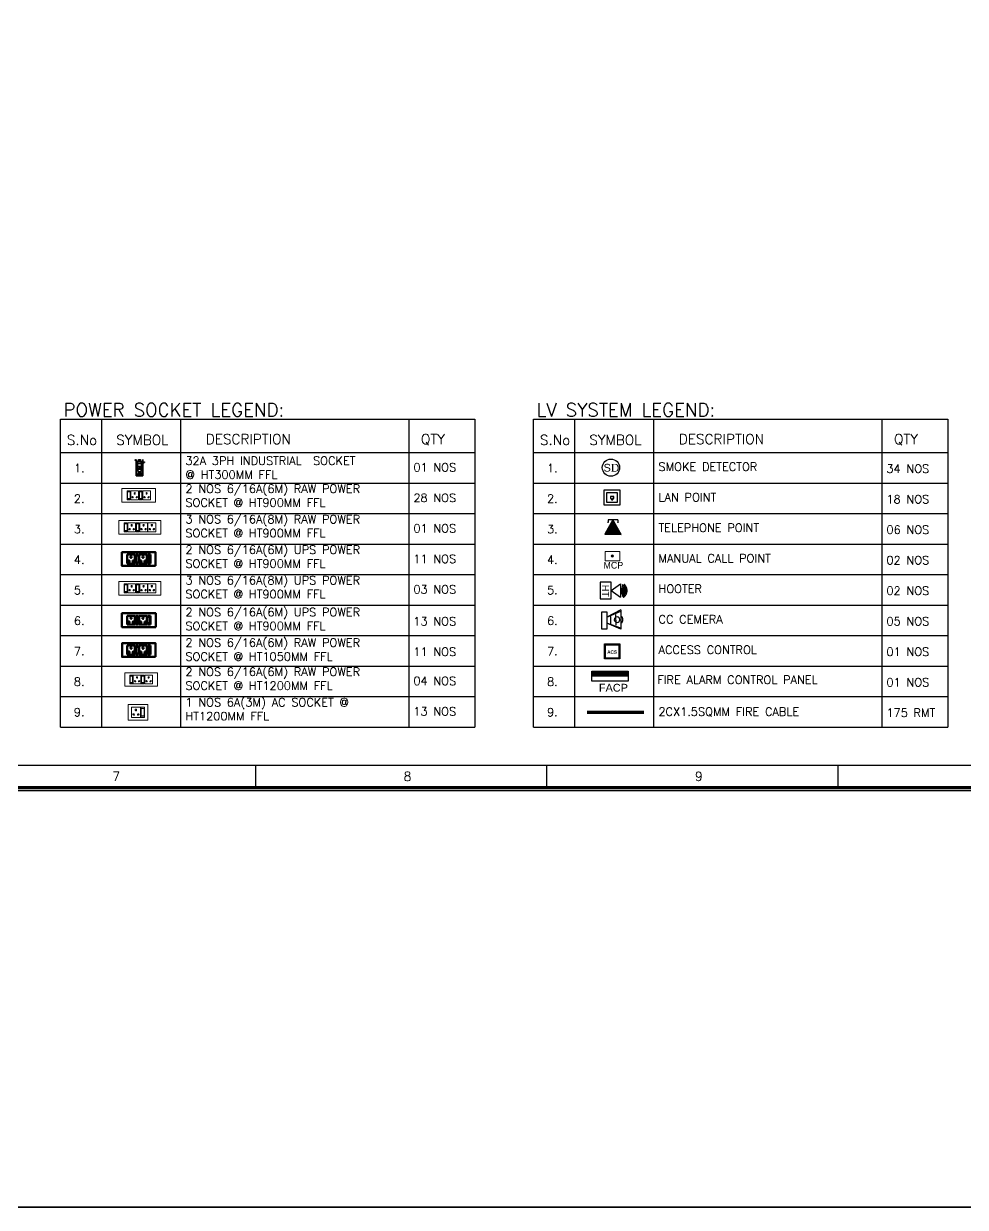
# Model space of a CAD drawing. Header units: millimetres. Extents: x 1380494 to 2061523, y -305664 to -174999.
# Drawn here: x 1482911 to 1497063, y -224422 to -206640 of the extents above; entities that cross this region are included whole.
import ezdxf
from ezdxf.enums import TextEntityAlignment as Align

# ---------------------------------------------------------------- set-up
doc = ezdxf.new("R2010")
doc.units = ezdxf.units.MM
doc.header["$LTSCALE"] = 600
doc.header["$MEASUREMENT"] = 0
for name, pattern in [('ACAD_ISO04W100', [30, 24, -3, 0, -3]), ('CONTINU', [0]), ('DASHED2', [0.375, 0.25, -0.125])]:
    doc.linetypes.add(name, pattern=pattern)
doc.layers.add('AREA', color=193, linetype='Continuous', plot=False)
for name, color, linetype, lineweight in [('axes', 40, 'ACAD_ISO04W100', 25), ('ELE 32A 3PH INDUSTRIAL SOCKET', 1, 'Continuous', 20), ('ELE-2NOS OF 6-16 RAW POWER SOCKET', 1, 'Continuous', 20), ('ELE-3NOS 6-16A POWER SOCKET', 5, 'Continuous', 25), ('ELE. 2N0S OF 6-16 UPS SOCKETS', 191, 'Continuous', 15), ('FA-BELOW SMOKE DERECTOR', 1, 'Continuous', 25), ('FA-FIRE ALARM CONTROL PANEL', 3, 'Continuous', 5), ('FA-MNUAL CALL POINT', 10, 'Continuous', 20), ('FA-ZONE-1 CABLE', 6, 'Continuous', 15), ('P-Wall', 250, 'Continuous', 35)]:
    doc.layers.add(name, color=color, linetype=linetype, lineweight=lineweight)
for name, color, linetype in [('ELE 6A SOCKET', 1, 'Continuous'), ('ELE-8M 6-16A UPS SOCKET', 223, 'Continuous'), ('ELE-LIGHTING WIRRING', 7, 'Continuous'), ('ELE-TEL POINT', 4, 'Continuous'), ('ELE.LAN POINT', 3, 'Continuous'), ('FA-ELECTRONIC HOOTER', 6, 'Continuous'), ('LV-ACS', 30, 'Continuous'), ('LV.CC CEMARA', 66, 'Continuous'), ('TITLE', 7, 'Continuous')]:
    doc.layers.add(name, color=color, linetype=linetype)
doc.layers.add('ELE-6A AC SOCKET', color=7, linetype='Continuous', lineweight=0, true_color=0x00ceb6)
doc.styles.add('ARIAL', font='arial.ttf')
doc.styles.add('PDF Times New Roman', font='times.ttf')
doc.styles.add('ROMANS', font='romans.shx')
doc.styles.get("Standard").update_dxf_attribs({"font": 'stylu.ttf'})

# ---------------------------------------------------------------- blocks, each defined once
blk = doc.blocks.new('A$C66962185')
at = {"layer": 'TITLE'}
blk.add_line((360.7, -141176.03), (2.14, -141176.03), dxfattribs=at)
at = {"layer": 'TITLE', "color": 0}
for p, q in [((211.69, -141178.33), (211.69, -141176.03)), ((241.95, -141178.33), (241.95, -141176.03)), ((272.21, -141178.33), (272.21, -141176.03))]:
    blk.add_line(p, q, dxfattribs=at)
at = {"layer": 'TITLE', "color": 7, "const_width": 0.355}
blk.add_lwpolyline([(363, -140928.36), (363, -141178.33), (0, -141178.33), (0, -140928.36)], close=True, dxfattribs=at)
at = {"layer": 'TITLE', "color": 0, "style": 'ROMANS'}
for s, p in [('7', (197.2, -141177.15)), ('8', (227.46, -141177.15)), ('9', (257.73, -141177.15))]:
    blk.add_text(s, height=0.952, dxfattribs=at).set_placement(p, align=Align.MIDDLE)
blk = doc.blocks.new('CC CEMARA')
at = {"layer": 'LV.CC CEMARA', "linetype": 'ByBlock'}
for p, q in [((94, -242), (19, -67)), ((19, -67), (104, -231)), ((47, -104), (105, -35)), ((240, -67), (65, -12)), ((232, -76), (65, -12)), ((81, -159), (163, -62)), ((94, -242), (240, -67))]:
    blk.add_line(p, q, dxfattribs=at)
blk.add_lwpolyline([(111, 43), (66, 80), (-66, -80), (-22, -117)], close=True, dxfattribs=at)
blk.add_circle((133, -123), 32.9, dxfattribs=at)
blk.add_arc((132, -124), 66.7, 275.3702, 5.5412, dxfattribs=at)
blk = doc.blocks.new('SMOKE DETECTOR')
at = {"layer": 'FA-BELOW SMOKE DERECTOR', "color": 7}
blk.add_circle((931029, -118294), 166, dxfattribs=at)
at = {"layer": 'FA-BELOW SMOKE DERECTOR', "insert": (930887, -118373), "char_height": 150, "attachment_point": 7, "style": 'PDF Times New Roman'}
blk.add_mtext('{\\fArial|b0|i0|c0|p34;S}D', dxfattribs=at)
blk = doc.blocks.new('tel')
at = {"layer": 'ELE-TEL POINT', "ltscale": 30}
h = blk.add_hatch(dxfattribs=at)
h.set_pattern_fill('ANSI31', color=4, scale=19.025387, style=0)
h.set_pattern_definition([(45, (-98.626, 0.184), (-42.7132, 42.7132), [])])
h.paths.add_polyline_path([(-99, 0), (840, 1654), (1778, -3)])
at = {"layer": 'ELE-TEL POINT', "color": 4, "ltscale": 30}
for p, q in [((-99, 0), (840, 1654)), ((840, 1654), (1778, -3)), ((1778, -3), (-99, 0))]:
    blk.add_line(p, q, dxfattribs=at)
at = {"layer": 'ELE-TEL POINT', "color": 4, "ltscale": 12}
for p, q in [((276, 1648), (275, 1398)), ((1404, 1646), (1403, 1396))]:
    blk.add_line(p, q, dxfattribs=at)
at = {"layer": 'ELE-TEL POINT', "color": 4, "linetype": 'Continuous', "ltscale": 12}
blk.add_line((276, 1648), (1404, 1646), dxfattribs=at)
at = {"layer": 'ELE-TEL POINT', "color": 4, "ltscale": 30, "const_width": 95.1}
for points in [[(227, 1363, 1), (323, 1363, 1)], [(1355, 1361, 1), (1451, 1361, 1)]]:
    blk.add_lwpolyline(points, format="xyb", close=True, dxfattribs=at)
blk = doc.blocks.new('Voice')
at = {"layer": 'ELE.LAN POINT', "color": 3}
for points in [[(0, -31.8), (127.9, -31.8), (127.9, 92), (0, 92)], [(21.9, -10), (106, -10), (106, 70.1), (21.9, 70.1)], [(77.3, 21.4), (69.7, 21.4), (69.7, 11.7), (58.1, 11.7), (58.1, 21.4), (50.6, 21.4), (50.6, 38.7), (77.3, 38.7)], [(75.9, 22.8), (68.4, 22.8), (68.4, 13), (59.5, 13), (59.5, 22.8), (52, 22.8), (52, 37.4), (75.9, 37.4)]]:
    blk.add_lwpolyline(points, close=True, dxfattribs=at)
blk = doc.blocks.new('110DB FIRE HOOTER')
at = {"layer": 'FA-ELECTRONIC HOOTER', "color": 53, "linetype": 'DASHED2'}
for p, q in [((-0.238, 0), (-0.238, -0.311)), ((0.238, 0), (-0.238, 0)), ((-0.238, -0.311), (0.238, -0.311)), ((0.238, -0.311), (0.238, 0))]:
    blk.add_line(p, q, dxfattribs=at)
at = {"layer": 'FA-ELECTRONIC HOOTER', "color": 53, "linetype": 'DASHED2', "ltscale": 0.1}
for p, q in [((0, -0.311), (-0.19, -0.576)), ((0, -0.311), (0.19, -0.576)), ((0.19, -0.576), (-0.19, -0.576))]:
    blk.add_line(p, q, dxfattribs=at)
for radius, start, end in [(0.231, 210.2007, 319.4187), (0.193, 212.22, 327.78), (0.155, 215.2483, 324.7517), (0.118, 220.3172, 319.6828), (0.08, 230.7147, 309.2853)]:
    blk.add_arc((0, -0.536), radius, start, end, dxfattribs=at)
at = {"layer": 'FA-ELECTRONIC HOOTER', "color": 53, "insert": (0.165, -0.247), "char_height": 0.1942, "width": 0.36807, "attachment_point": 1, "rotation": 180}
blk.add_mtext('HT', dxfattribs=at)
blk = doc.blocks.new('MCP')
at = {"layer": 'FA-MNUAL CALL POINT'}
h = blk.add_hatch(color=256, dxfattribs=at)
h.set_gradient(color1=(255, 0, 0), color2=(255, 39, 39), centered=1, one_color=1, tint=0.57958)
h.paths.add_polyline_path([(417504, 744464, 1), (417478, 744464, 1)])
blk.add_lwpolyline([(417408, 744516), (417574, 744516), (417574, 744412), (417408, 744412)], close=True, dxfattribs=at)
blk.add_circle((417490, 744464), 13, dxfattribs=at)
at = {"layer": 'FA-MNUAL CALL POINT', "insert": (417500, 744322), "char_height": 75, "width": 244.76, "attachment_point": 8}
blk.add_mtext('MCP', dxfattribs=at)
blk = doc.blocks.new('ACS')
at = {"layer": 'LV-ACS'}
for points in [[(-346, 0), (346, 0), (346, -681), (-346, -681)], [(-306, -40), (306, -40), (306, -641), (-306, -641)]]:
    blk.add_lwpolyline(points, close=True, dxfattribs=at)
at = {"layer": 'LV-ACS', "color": 0, "insert": (-224, -295), "char_height": 150, "width": 1536.56, "attachment_point": 1}
blk.add_mtext('{\\fArial|b1|i0|c0|p34;ACS}', dxfattribs=at)
blk = doc.blocks.new('FIRE PANEL')
at = {"layer": 'FA-FIRE ALARM CONTROL PANEL', "linetype": 'ByBlock', "lineweight": 25, "ltscale": 60}
h = blk.add_hatch(dxfattribs=at)
h.set_pattern_fill('ANSI31', color=256, angle=270)
h.set_pattern_definition([(315, (67182.53736, 161949.4), (0.08838834765, 0.08838834765), [])])
h.paths.add_polyline_path([(0, 22.8), (0, -22.8), (6.3, -22.8), (6.3, 22.8)])
blk.add_lwpolyline([(12.6, 22.8), (12.6, -22.8), (0, -22.8), (0, 22.8)], close=True, dxfattribs=at)
at = {"layer": 'FA-FIRE ALARM CONTROL PANEL', "linetype": 'ByBlock', "lineweight": 25, "ltscale": 60, "const_width": 1}
blk.add_lwpolyline([(6.3, 22.8), (6.3, -22.8)], dxfattribs=at)
blk = doc.blocks.new('6 MODULES RAW POWER')
at = {"layer": 'ELE-2NOS OF 6-16 RAW POWER SOCKET', "color": 1, "ltscale": 300}
for p, q in [((-6.1, 92), (-6.1, 19.7)), ((-6.1, 92), (-6.1, 19.7)), ((19.1, 92), (-6.1, 92)), ((-6.1, 92), (19.1, 92)), ((-6.1, 19.7), (19.1, 19.7)), ((-4, 84.2), (-4, 27.6)), ((17, 84.2), (-4, 84.2)), ((-4, 30.1), (17, 30.1)), ((-4, 27.6), (17, 27.6)), ((17, 27.6), (17, 84.2)), ((19.1, 19.7), (19.1, 92)), ((23.3, 92), (86.6, 92)), ((23.3, 19.7), (23.3, 92)), ((86.6, 19.7), (23.3, 19.7)), ((86.6, 92), (86.6, 19.7)), ((90.8, 92), (90.8, 19.7)), ((90.8, 92), (90.8, 19.7)), ((116, 92), (90.8, 92)), ((90.8, 92), (116, 92)), ((90.8, 19.7), (116, 19.7)), ((92.9, 84.2), (92.9, 27.6)), ((113.9, 84.2), (92.9, 84.2)), ((92.9, 30.1), (113.9, 30.1)), ((92.9, 27.6), (113.9, 27.6)), ((113.9, 27.6), (113.9, 84.2)), ((116, 19.7), (116, 92)), ((120.2, 19.7), (120.2, 92)), ((120.2, 92), (183.6, 92)), ((183.6, 19.7), (120.2, 19.7)), ((183.6, 92), (183.6, 19.7))]:
    blk.add_line(p, q, dxfattribs=at)
blk.add_lwpolyline([(-48.5, 0), (226, 0), (226, 111.7), (-48.5, 111.7)], close=True, dxfattribs=at)
for centre, radius, start, end in [((36.9, 41.8), 4.25, 5.26891, 272.51003), ((40.3, 38.8), 3.43, 202.68381, 75.09514), ((55, 73.7), 4.93, 307.15837, 232.84163), ((55, 68.8), 3.14, 161.40312, 18.59688), ((69.7, 38.8), 3.43, 104.90486, 337.31619), ((73, 41.8), 4.25, 267.48997, 174.73109), ((133.8, 41.8), 4.25, 5.26891, 272.51003), ((137.2, 38.8), 3.43, 202.68381, 75.09514), ((151.9, 73.7), 4.93, 307.15837, 232.84163), ((151.9, 68.8), 3.14, 161.40312, 18.59688), ((166.6, 38.8), 3.43, 104.90486, 337.31619), ((169.9, 41.8), 4.25, 267.48997, 174.73109)]:
    blk.add_arc(centre, radius, start, end, dxfattribs=at)
blk = doc.blocks.new('6MODULE-UPS')
at = {"layer": 'ELE. 2N0S OF 6-16 UPS SOCKETS', "color": 223, "lineweight": 50}
for p, q in [((-5.7, 91.9), (-5.7, 19.7)), ((-5.7, 91.9), (-5.7, 19.7)), ((19.4, 91.9), (-5.7, 91.9)), ((-5.7, 91.9), (19.4, 91.9)), ((-5.7, 19.7), (19.4, 19.7)), ((-3.6, 84), (-3.6, 27.6)), ((17.3, 84), (-3.6, 84)), ((-3.6, 30.1), (17.3, 30.1)), ((-3.6, 27.6), (17.3, 27.6)), ((17.3, 27.6), (17.3, 84)), ((19.4, 19.7), (19.4, 91.9)), ((23.6, 91.9), (86.9, 91.9)), ((23.6, 19.7), (23.6, 91.9)), ((86.9, 19.7), (23.6, 19.7)), ((86.9, 91.9), (86.9, 19.7)), ((91.1, 91.9), (91.1, 19.7)), ((91.1, 91.9), (91.1, 19.7)), ((116.2, 91.9), (91.1, 91.9)), ((91.1, 91.9), (116.2, 91.9)), ((91.1, 19.7), (116.2, 19.7)), ((93.2, 84), (93.2, 27.6)), ((114.1, 84), (93.2, 84)), ((93.2, 30.1), (114.1, 30.1)), ((93.2, 27.6), (114.1, 27.6)), ((114.1, 27.6), (114.1, 84)), ((116.2, 19.7), (116.2, 91.9)), ((120.4, 19.7), (120.4, 91.9)), ((120.4, 91.9), (183.6, 91.9)), ((183.6, 19.7), (120.4, 19.7)), ((183.6, 91.9), (183.6, 19.7))]:
    blk.add_line(p, q, dxfattribs=at)
blk.add_lwpolyline([(-48.1, 0), (226, 0), (226, 111.6), (-48.1, 111.6)], close=True, dxfattribs=at)
for centre, radius, start, end in [((37.2, 41.7), 4.24, 5.26891, 272.51003), ((40.6, 38.8), 3.42, 202.68381, 75.09514), ((55.3, 73.6), 4.92, 307.15837, 232.84163), ((55.3, 68.7), 3.14, 161.40312, 18.59688), ((69.9, 38.8), 3.42, 104.90486, 337.31619), ((73.3, 41.7), 4.24, 267.48997, 174.73109), ((134, 41.7), 4.24, 5.26891, 272.51003), ((137.3, 38.8), 3.42, 202.68381, 75.09514), ((152, 73.6), 4.92, 307.15837, 232.84163), ((152, 68.7), 3.14, 161.40312, 18.59688), ((166.7, 38.8), 3.42, 104.90486, 337.31619), ((170, 41.7), 4.24, 267.48997, 174.73109)]:
    blk.add_arc(centre, radius, start, end, dxfattribs=at)
blk = doc.blocks.new('543WYH')
at = {"layer": 'ELE-2NOS OF 6-16 RAW POWER SOCKET', "color": 30, "linetype": 'ByBlock'}
for p, q in [((-124, -57), (-124, -91)), ((-26, -57), (-124, -57)), ((-26, -57), (-124, -57)), ((-124, -91), (-26, -91)), ((-124, -96), (-26, -96)), ((-124, -181), (-124, -96)), ((-113, -60), (-113, -88)), ((-37, -60), (-113, -60)), ((-113, -88), (-37, -88)), ((-110, -60), (-110, -88)), ((-37, -88), (-37, -60)), ((-26, -57), (-26, -91)), ((-26, -91), (-26, -57)), ((-26, -96), (-26, -181)), ((-26, -181), (-124, -181)), ((-124, -187), (-124, -221)), ((-26, -187), (-124, -187)), ((-26, -187), (-124, -187)), ((-124, -221), (-26, -221)), ((-124, -312), (-124, -227)), ((-124, -227), (-26, -227)), ((-113, -190), (-113, -218)), ((-37, -190), (-113, -190)), ((-113, -218), (-37, -218)), ((-110, -190), (-110, -218)), ((-37, -218), (-37, -190)), ((-26, -187), (-26, -221)), ((-26, -221), (-26, -187)), ((-26, -227), (-26, -312)), ((-26, -312), (-124, -312)), ((-124, -402), (-124, -317)), ((-124, -317), (-26, -317)), ((-26, -317), (-26, -402)), ((-26, -402), (-124, -402))]:
    blk.add_line(p, q, dxfattribs=at)
blk.add_lwpolyline([(-150, 0), (-150, -459), (0, -459), (0, 0)], close=True, dxfattribs=at)
for centre, radius, start, end in [((-98, -119), 4.6, 112.6838, 345.0951), ((-94, -115), 5.7, 275.2689, 182.51), ((-98, -159), 4.6, 14.9049, 247.3162), ((-98, -249), 4.6, 112.6838, 345.0951), ((-94, -163), 5.7, 177.49, 84.7311), ((-94, -245), 5.7, 275.2689, 182.51), ((-58, -139), 4.22, 71.4031, 288.5969), ((-51, -139), 6.62, 217.1584, 142.8416), ((-98, -289), 4.6, 14.9049, 247.3162), ((-98, -340), 4.6, 112.6838, 345.0951), ((-98, -379), 4.6, 14.9049, 247.3162), ((-94, -293), 5.7, 177.49, 84.7311), ((-94, -335), 5.7, 275.2689, 182.51), ((-94, -384), 5.7, 177.49, 84.7311), ((-58, -269), 4.22, 71.4031, 288.5969), ((-58, -360), 4.22, 71.4031, 288.5969), ((-51, -269), 6.62, 217.1584, 142.8416), ((-51, -360), 6.62, 217.1584, 142.8416)]:
    blk.add_arc(centre, radius, start, end, dxfattribs=at)
blk = doc.blocks.new('543E')
at = {"layer": 'ELE. 2N0S OF 6-16 UPS SOCKETS', "color": 72, "linetype": 'ByBlock'}
for p, q in [((-124, -57), (-124, -91)), ((-26, -57), (-124, -57)), ((-26, -57), (-124, -57)), ((-124, -91), (-26, -91)), ((-124, -96), (-26, -96)), ((-124, -181), (-124, -96)), ((-113, -60), (-113, -88)), ((-37, -60), (-113, -60)), ((-113, -88), (-37, -88)), ((-110, -60), (-110, -88)), ((-37, -88), (-37, -60)), ((-26, -57), (-26, -91)), ((-26, -91), (-26, -57)), ((-26, -96), (-26, -181)), ((-26, -181), (-124, -181)), ((-124, -187), (-124, -221)), ((-26, -187), (-124, -187)), ((-26, -187), (-124, -187)), ((-124, -221), (-26, -221)), ((-124, -312), (-124, -227)), ((-124, -227), (-26, -227)), ((-113, -190), (-113, -218)), ((-37, -190), (-113, -190)), ((-113, -218), (-37, -218)), ((-110, -190), (-110, -218)), ((-37, -218), (-37, -190)), ((-26, -187), (-26, -221)), ((-26, -221), (-26, -187)), ((-26, -227), (-26, -312)), ((-26, -312), (-124, -312)), ((-124, -402), (-124, -317)), ((-124, -317), (-26, -317)), ((-26, -317), (-26, -402)), ((-26, -402), (-124, -402))]:
    blk.add_line(p, q, dxfattribs=at)
blk.add_lwpolyline([(-150, 0), (-150, -459), (0, -459), (0, 0)], close=True, dxfattribs=at)
for centre, radius, start, end in [((-98, -119), 4.6, 112.6838, 345.0951), ((-94, -115), 5.7, 275.2689, 182.51), ((-98, -159), 4.6, 14.9049, 247.3162), ((-98, -249), 4.6, 112.6838, 345.0951), ((-94, -163), 5.7, 177.49, 84.7311), ((-94, -245), 5.7, 275.2689, 182.51), ((-58, -139), 4.22, 71.4031, 288.5969), ((-51, -139), 6.62, 217.1584, 142.8416), ((-98, -289), 4.6, 14.9049, 247.3162), ((-98, -340), 4.6, 112.6838, 345.0951), ((-98, -379), 4.6, 14.9049, 247.3162), ((-94, -293), 5.7, 177.49, 84.7311), ((-94, -335), 5.7, 275.2689, 182.51), ((-94, -384), 5.7, 177.49, 84.7311), ((-58, -269), 4.22, 71.4031, 288.5969), ((-58, -360), 4.22, 71.4031, 288.5969), ((-51, -269), 6.62, 217.1584, 142.8416), ((-51, -360), 6.62, 217.1584, 142.8416)]:
    blk.add_arc(centre, radius, start, end, dxfattribs=at)
blk = doc.blocks.new('RTUH 6U')
at = {"layer": 'ELE-2NOS OF 6-16 RAW POWER SOCKET', "color": 30, "ltscale": 300}
for p, q in [((-312, -26), (-227, -26)), ((-312, -124), (-312, -26)), ((-227, -124), (-312, -124)), ((-227, -26), (-227, -124)), ((-187, -26), (-221, -26)), ((-221, -26), (-221, -124)), ((-187, -124), (-221, -124)), ((-221, -124), (-187, -124)), ((-190, -37), (-218, -37)), ((-218, -37), (-218, -113)), ((-190, -40), (-218, -40)), ((-218, -113), (-190, -113)), ((-190, -113), (-190, -37)), ((-187, -124), (-187, -26)), ((-187, -124), (-187, -26)), ((-181, -124), (-181, -26)), ((-181, -26), (-96, -26)), ((-96, -124), (-181, -124)), ((-96, -26), (-96, -124)), ((-57, -26), (-91, -26)), ((-91, -26), (-91, -124)), ((-57, -124), (-91, -124)), ((-91, -124), (-57, -124)), ((-60, -37), (-88, -37)), ((-88, -37), (-88, -113)), ((-60, -40), (-88, -40)), ((-88, -113), (-60, -113)), ((-60, -113), (-60, -37)), ((-57, -124), (-57, -26)), ((-57, -124), (-57, -26))]:
    blk.add_line(p, q, dxfattribs=at)
blk.add_lwpolyline([(0, 0), (-368, 0), (-368, -150), (0, -150)], close=True, dxfattribs=at)
for centre, radius, start, end in [((-293, -56), 5.7, 87.49, 354.7311), ((-289, -52), 4.6, 284.9049, 157.3162), ((-269, -99), 6.62, 127.1584, 52.8416), ((-269, -92), 4.22, 341.4031, 198.5969), ((-249, -52), 4.6, 22.6838, 255.0951), ((-245, -56), 5.7, 185.2689, 92.51), ((-163, -56), 5.7, 87.49, 354.7311), ((-159, -52), 4.6, 284.9049, 157.3162), ((-139, -99), 6.62, 127.1584, 52.8416), ((-139, -92), 4.22, 341.4031, 198.5969), ((-119, -52), 4.6, 22.6838, 255.0951), ((-115, -56), 5.7, 185.2689, 92.51)]:
    blk.add_arc(centre, radius, start, end, dxfattribs=at)
blk = doc.blocks.new('5Y3AQY')
at = {"layer": 'ELE. 2N0S OF 6-16 UPS SOCKETS', "color": 72, "lineweight": 50}
for p, q in [((-312, -26), (-278, -26)), ((-312, -124), (-312, -26)), ((-312, -124), (-312, -26)), ((-312, -124), (-278, -124)), ((-278, -124), (-312, -124)), ((-309, -37), (-281, -37)), ((-309, -113), (-309, -37)), ((-309, -40), (-281, -40)), ((-281, -113), (-309, -113)), ((-281, -37), (-281, -113)), ((-278, -26), (-278, -124)), ((-272, -26), (-272, -124)), ((-187, -26), (-272, -26)), ((-272, -124), (-187, -124)), ((-187, -124), (-187, -26)), ((-181, -26), (-148, -26)), ((-181, -124), (-181, -26)), ((-181, -124), (-181, -26)), ((-181, -124), (-148, -124)), ((-148, -124), (-181, -124)), ((-179, -37), (-150, -37)), ((-179, -113), (-179, -37)), ((-179, -40), (-150, -40)), ((-150, -113), (-179, -113)), ((-150, -37), (-150, -113)), ((-148, -26), (-148, -124)), ((-57, -26), (-142, -26)), ((-142, -26), (-142, -124)), ((-142, -124), (-57, -124)), ((-57, -124), (-57, -26))]:
    blk.add_line(p, q, dxfattribs=at)
blk.add_lwpolyline([(-368, 0), (0, 0), (0, -150), (-368, -150)], close=True, dxfattribs=at)
for centre, radius, start, end in [((-254, -56), 5.7, 87.49, 354.7311), ((-249, -52), 4.6, 284.9049, 157.3162), ((-230, -99), 6.62, 127.1584, 52.8416), ((-230, -92), 4.22, 341.4031, 198.5969), ((-210, -52), 4.6, 22.6838, 255.0951), ((-205, -56), 5.7, 185.2689, 92.51), ((-124, -56), 5.7, 87.49, 354.7311), ((-119, -52), 4.6, 284.9049, 157.3162), ((-99, -99), 6.62, 127.1584, 52.8416), ((-99, -92), 4.22, 341.4031, 198.5969), ((-80, -52), 4.6, 22.6838, 255.0951), ((-75, -56), 5.7, 185.2689, 92.51)]:
    blk.add_arc(centre, radius, start, end, dxfattribs=at)
blk = doc.blocks.new('54Y')
at = {"layer": 'ELE. 2N0S OF 6-16 UPS SOCKETS', "color": 140, "lineweight": 50}
for p, q in [((26, 312), (26, 278)), ((26, 278), (26, 312)), ((26, 312), (124, 312)), ((26, 312), (124, 312)), ((124, 278), (26, 278)), ((124, 272), (26, 272)), ((26, 272), (26, 187)), ((37, 281), (37, 309)), ((37, 309), (113, 309)), ((113, 281), (37, 281)), ((110, 309), (110, 281)), ((113, 309), (113, 281)), ((124, 312), (124, 278)), ((124, 187), (124, 272)), ((26, 187), (124, 187)), ((26, 181), (26, 148)), ((26, 148), (26, 181)), ((26, 181), (124, 181)), ((26, 181), (124, 181)), ((124, 148), (26, 148)), ((26, 142), (26, 57)), ((124, 142), (26, 142)), ((37, 150), (37, 179)), ((37, 179), (113, 179)), ((113, 150), (37, 150)), ((110, 179), (110, 150)), ((113, 179), (113, 150)), ((124, 181), (124, 148)), ((124, 57), (124, 142)), ((26, 57), (124, 57))]:
    blk.add_line(p, q, dxfattribs=at)
blk.add_lwpolyline([(150, 368), (150, 0), (0, 0), (0, 368)], close=True, dxfattribs=at)
for centre, radius, start, end in [((94, 254), 5.7, 357.49, 264.7311), ((51, 230), 6.62, 37.1584, 322.8416), ((58, 230), 4.22, 251.4031, 108.5969), ((94, 205), 5.7, 95.2689, 2.51), ((98, 249), 4.6, 194.9049, 67.3162), ((98, 210), 4.6, 292.6838, 165.0951), ((51, 99), 6.62, 37.1584, 322.8416), ((58, 99), 4.22, 251.4031, 108.5969), ((94, 124), 5.7, 357.49, 264.7311), ((94, 75), 5.7, 95.2689, 2.51), ((98, 119), 4.6, 194.9049, 67.3162), ((98, 80), 4.6, 292.6838, 165.0951)]:
    blk.add_arc(centre, radius, start, end, dxfattribs=at)
blk = doc.blocks.new('32A 1PH INDUSTRIAL SOCKETS')
at = {"layer": 'ELE 32A 3PH INDUSTRIAL SOCKET'}
for points in [[(-366, 47), (-366, 47), (-366, 47), (-366, 48), (-366, 48), (-367, 48), (-367, 47), (-367, 47)], [(-366, 45), (-366, 45), (-366, 46), (-366, 46), (-366, 46), (-367, 46), (-367, 46), (-367, 45)]]:
    blk.add_hatch(color=1, dxfattribs=at).paths.add_polyline_path(points)
at = {"layer": 'ELE 32A 3PH INDUSTRIAL SOCKET', "color": 1, "lineweight": 25, "ltscale": 0.225}
blk.add_lwpolyline([(-501, -104), (-501, -97), (-7, -97), (-7, 97), (-501, 97), (-501, 104), (0, 104), (0, -104)], close=True, dxfattribs=at)
at = {"layer": 'ELE 32A 3PH INDUSTRIAL SOCKET', "color": 1, "lineweight": 25}
for points in [[(-495, 32), (-477, 32), (-477, 29), (-458, 34), (-477, 39), (-477, 36), (-495, 36)], [(-402, 65), (-449, 65), (-449, -65), (-421, -65)], [(-426, 136), (-426, 139), (-426, 142)], [(-407, 88), (-426, 88)], [(-423, 134), (-423, 139), (-423, 144)], [(-412, 139), (-419, 139), (-419, 147)], [(-419, 139), (-419, 130)], [(-417, 98), (-417, 76)], [(-413, 106), (-361, 92)], [(-395, 110), (-397, 139), (-408, 139)], [(-404, 104), (-404, 65)], [(-400, 90), (-390, 80)], [(-398, 93), (-388, 83)], [(-370, 74), (-397, 139)], [(-374, 55), (-374, 53), (-374, 52), (-374, 51)], [(-370, 60), (-371, 59), (-372, 58), (-373, 57)], [(-372, 52), (-373, 53), (-372, 55), (-372, 57), (-368, 53)], [(-372, 50), (-371, 49), (-370, 48), (-368, 48)], [(-372, 48), (-371, 47), (-370, 46), (-369, 46)], [(-366, 60), (-368, 59), (-370, 59), (-370, 58)], [(-370, 59), (-366, 55)], [(-363, 60), (-365, 61), (-366, 61), (-368, 61)], [(-367, 52), (-363, 48)], [(-366, 47), (-365, 47), (-363, 48), (-363, 49)], [(-366, 46), (-365, 46), (-363, 46), (-362, 47)], [(-365, 54), (-361, 50), (-361, 52), (-360, 53), (-360, 54)], [(-361, 57), (-362, 58), (-363, 59), (-364, 59)], [(-359, 55), (-359, 57), (-360, 58), (-361, 59)], [(-360, 48), (-359, 50), (-359, 52), (-359, 53)], [(-133, 97), (-329, 97)], [(-221, 25), (-252, 25), (-252, 15), (-221, 15)], [(-242, 62), (-244, 60), (-245, 59), (-246, 57), (-246, 55), (-247, 53), (-246, 51), (-245, 49)], [(-246, 15), (-246, -15)], [(-246, 4), (-189, 4), (-189, -4), (-246, -4)], [(-235, 25), (-237, 31), (-239, 37), (-242, 43), (-245, 49), (-243, 45)], [(-222, 25), (-222, 15)], [(-174, -52), (-172, -52), (-167, -52), (-163, -51), (-159, -50), (-154, -48), (-150, -46), (-146, -43), (-143, -40), (-139, -37), (-136, -33), (-134, -29), (-131, -24), (-130, -20), (-128, -15), (-127, -10), (-126, -5), (-126, 0), (-126, 4), (-127, 8)], [(-152, 49), (-141, 50), (-138, 48), (-135, 45), (-132, 42), (-129, 38), (-126, 34), (-123, 29), (-121, 24), (-120, 20), (-127, 8), (-134, 10)], [(-128, 21), (-120, 20)], [(-107, -24), (-114, -30), (-126, -30), (-119, -24), (-117, -18), (-116, -12), (-115, -6), (-115, 0), (-115, 5), (-116, 10), (-116, 15), (-117, 20), (-121, 15), (-123, 15)], [(-126, -30), (-124, -24), (-122, -18), (-121, -12), (-120, -6), (-120, 0), (-120, 5), (-120, 10), (-121, 15)], [(-120, 20), (-117, 20)], [(-495, -33), (-477, -33), (-477, -36), (-458, -31), (-477, -26), (-477, -29), (-495, -29)], [(-487, -123), (-487, -126), (-487, -129)], [(-484, -121), (-484, -126), (-484, -132)], [(-480, -135), (-480, -118)], [(-473, -126), (-480, -126)], [(-469, -126), (-458, -126), (-450, -92)], [(-429, -65), (-429, -78), (-436, -78), (-436, -76), (-440, -76), (-440, -78), (-447, -78), (-447, -65)], [(-429, -67), (-447, -67)], [(-429, -71), (-447, -71)], [(-436, -71), (-440, -67)], [(-438, -84), (-438, -63)], [(-133, -97), (-329, -97)], [(-221, -25), (-252, -25), (-252, -15), (-221, -15)], [(-227, -25), (-225, -31), (-223, -37), (-220, -43), (-217, -49), (-220, -43), (-223, -36)], [(-222, -15), (-222, -25)], [(-221, -4), (-221, -26), (-215, -26), (-213, -30), (-210, -33), (-208, -37), (-204, -40), (-201, -43), (-197, -46), (-193, -48), (-189, -50), (-185, -51), (-181, -52), (-177, -52)], [(-220, -62), (-218, -60), (-217, -59), (-216, -57), (-216, -55), (-216, -53), (-216, -51), (-217, -49)], [(-49, -106), (-101, -92)], [(-58, -88), (-34, -88)], [(-45, -98), (-45, -78)]]:
    blk.add_lwpolyline(points, dxfattribs=at)
at = {"layer": 'ELE 32A 3PH INDUSTRIAL SOCKET', "color": 1, "lineweight": 25, "ltscale": 0.036667}
blk.add_lwpolyline([(-491, 30), (-491, -27)], dxfattribs=at)
at = {"layer": 'ELE 32A 3PH INDUSTRIAL SOCKET', "color": 1, "lineweight": 25}
for points in [[(-412, 106, 0.580946), (-435, 83), (-429, 65)], [(-235, -25, -2.970687), (-280, 84), (-278, 83), (-276, 83), (-274, 83), (-272, 83), (-271, 84), (-269, 86), (-268, 87)], [(-417, -62), (-415, -60), (-414, -59), (-413, -57), (-412, -55), (-412, -53), (-413, -51), (-414, -49, -0.770115), (-280, 84, 0.770115), (-414, -49)], [(-227, 25, -0.494902), (-84, 84), (-82, 83), (-80, 83), (-78, 83), (-76, 83), (-74, 84), (-72, 86), (-71, 87)], [(-177, -52), (-173, -52), (-169, -51), (-166, -50), (-162, -48), (-158, -46), (-154, -43), (-150, -40), (-147, -37), (-144, -33), (-141, -29), (-139, -24), (-137, -20), (-136, -15), (-135, -10), (-134, -5), (-134, 0), (-134, 5), (-134, 10), (-128, 21), (-130, 25), (-132, 29), (-135, 34), (-138, 37), (-141, 41), (-144, 44), (-148, 46), (-152, 49), (-156, 47), (-158, 48), (-162, 50), (-167, 51), (-171, 52), (-175, 52, 0.278874), (-215, 26), (-221, 26), (-221, 4)], [(-46, 62), (-47, 60), (-48, 59), (-49, 57), (-50, 55), (-50, 53), (-49, 51), (-49, 49, -0.770115), (-182, -84), (-184, -83), (-186, -83), (-188, -83), (-190, -83), (-192, -84), (-193, -86), (-195, -87)], [(-155, -48), (-125, -48, 0.407317), (-70, 0, 0.415703), (-125, 48), (-138, 48)], [(-119, -24), (-107, -24), (-105, -18), (-104, -12), (-103, -6), (-103, 0, 0.169576), (-119, 46), (-136, 46)], [(-243, -45, -0.430134), (-379, -84), (-380, -83), (-382, -83), (-384, -83), (-386, -83), (-388, -84), (-390, -86), (-391, -87)], [(-49, -106, 0.580946), (-27, -83), (-41, -32)]]:
    blk.add_lwpolyline(points, format="xyb", dxfattribs=at)
at = {"layer": 'ELE 32A 3PH INDUSTRIAL SOCKET', "color": 1, "lineweight": 13}
for points in [[(-417, 88), (-417, 88)], [(-417, 88), (-417, 88)], [(-391, 88), (-391, 88)], [(-364, 55), (-364, 55)], [(-45, -88), (-45, -88)]]:
    blk.add_lwpolyline(points, dxfattribs=at)
at = {"layer": 'ELE 32A 3PH INDUSTRIAL SOCKET', "color": 1, "lineweight": 25}
for points in [[(-380, -51), (-380, 51), (-288, 51), (-288, -51)], [(-372, 39), (-371, 39), (-370, 40), (-369, 41), (-369, 42), (-369, 43), (-369, 44), (-369, 45), (-370, 45), (-371, 46), (-372, 46), (-373, 46), (-374, 45), (-375, 45), (-375, 44), (-375, 43), (-375, 42), (-375, 41), (-374, 40), (-373, 39)], [(-296, 39), (-295, 39), (-294, 40), (-293, 41), (-293, 42), (-293, 43), (-293, 44), (-293, 45), (-294, 45), (-295, 46), (-296, 46), (-297, 46), (-298, 45), (-299, 45), (-299, 44), (-299, 43), (-299, 42), (-299, 41), (-298, 40), (-297, 39)], [(-372, -46), (-371, -46), (-370, -45), (-369, -45), (-369, -44), (-369, -43), (-369, -42), (-369, -41), (-370, -40), (-371, -39), (-372, -39), (-373, -39), (-374, -40), (-375, -41), (-375, -42), (-375, -43), (-375, -44), (-375, -45), (-374, -45), (-373, -46)], [(-296, -46), (-295, -46), (-294, -45), (-293, -45), (-293, -44), (-293, -43), (-293, -42), (-293, -41), (-294, -40), (-295, -39), (-296, -39), (-297, -39), (-298, -40), (-299, -41), (-299, -42), (-299, -43), (-299, -44), (-299, -45), (-298, -45), (-297, -46)]]:
    blk.add_lwpolyline(points, close=True, dxfattribs=at)
for centre, radius in [((-420, 139), 11.7), ((-417, 88), 6.57), ((-394, 87), 9.32), ((-394, 86), 7.39), ((-252, 77), 18.6), ((-252, 77), 10.5), ((-55, 77), 18.6), ((-55, 77), 10.5), ((-481, -126), 11.5), ((-407, -77), 18.5), ((-407, -77), 10.6), ((-210, -77), 18.5), ((-210, -77), 10.6), ((-45, -88), 6.48)]:
    blk.add_circle(centre, radius, dxfattribs=at)
for radius, start, end in [(97.4, 59.7533, 158.0316), (97.5, 239.7992, 30.2008)]:
    blk.add_arc((-133, 0), radius, start, end, dxfattribs=at)
at = {"layer": 'ELE 32A 3PH INDUSTRIAL SOCKET', "color": 1}
for points in [[(-393, 110), (-397, 110), (-394, 96)], [(-368, 75), (-372, 73), (-365, 61)], [(-452, -91), (-448, -92), (-447, -78)]]:
    blk.add_solid(points, dxfattribs=at)
blk = doc.blocks.new('EQ2WE')
at = {"layer": 'ELE-6A AC SOCKET', "lineweight": 0}
for p, q in [((-99, 170), (-215, 170)), ((-215, 170), (-215, 36)), ((-99, 36), (-99, 170)), ((-91, 36), (-91, 170)), ((-91, 170), (-45, 170)), ((-45, 170), (-91, 170)), ((-45, 170), (-45, 36)), ((-45, 170), (-45, 36)), ((-215, 36), (-99, 36)), ((-45, 36), (-91, 36)), ((-87, 51), (-87, 155)), ((-87, 155), (-48, 155)), ((-48, 55), (-87, 55)), ((-48, 51), (-87, 51)), ((-48, 155), (-48, 51))]:
    blk.add_line(p, q, dxfattribs=at)
blk.add_lwpolyline([(0, 0), (-257, 0), (-257, 206), (0, 206)], close=True, dxfattribs=at)
for centre, radius, start, end in [((-190, 77), 7.83, 5.2689, 272.51), ((-184, 72), 6.31, 202.6838, 75.0951), ((-157, 136), 9.08, 307.1584, 232.8416), ((-157, 127), 5.79, 161.4031, 18.5969), ((-130, 72), 6.31, 104.9049, 337.3162), ((-124, 77), 7.83, 267.49, 174.7311)]:
    blk.add_arc(centre, radius, start, end, dxfattribs=at)

msp = doc.modelspace()

# ---------------------------------------------------------------- linework, layer by layer
at = {"layer": 'AREA'}
for points in [[(1455732.3205, -181916.04), (1508329.0246, -181916.04), (1508329.0246, -218162.5549), (1455732.3205, -218162.5549)], [(1455777.3205, -181961.04), (1508284.0246, -181961.04), (1508284.0246, -218117.5549), (1455777.3205, -218117.5549)]]:
    msp.add_lwpolyline(points, close=True, dxfattribs=at)
at = {"layer": 'axes', "color": 7, "linetype": 'CONTINU'}
for p, q in [((1484077.9073, -212582.6407), (1484077.9073, -217207.8141)), ((1485266.8566, -212582.6407), (1485266.8566, -217207.8141)), ((1488697.9338, -212582.6407), (1488697.9338, -217207.8141)), ((1491187.8768, -212582.6407), (1491187.8768, -217207.8141)), ((1492376.8261, -212582.6407), (1492376.8261, -217207.8141)), ((1495807.9032, -212582.6407), (1495807.9032, -217207.8141)), ((1483462.9981, -213082.2472), (1489692.2641, -213082.2472)), ((1490572.9676, -213082.2472), (1496802.2336, -213082.2472)), ((1483462.9981, -213540.6435), (1489692.2641, -213540.6435)), ((1490572.9676, -213540.6435), (1496802.2336, -213540.6435)), ((1483462.9981, -213999.0398), (1489692.2641, -213999.0398)), ((1490572.9676, -213999.0398), (1496802.2336, -213999.0398)), ((1483462.9981, -214457.4361), (1489692.2641, -214457.4361)), ((1490572.9676, -214457.4361), (1496802.2336, -214457.4361)), ((1483462.9981, -214915.8325), (1489692.2641, -214915.8325)), ((1490572.9676, -214915.8325), (1496802.2336, -214915.8325)), ((1483462.9981, -215374.2288), (1489692.2641, -215374.2288)), ((1490572.9676, -215374.2288), (1496802.2336, -215374.2288)), ((1483462.9981, -215832.6251), (1489692.2641, -215832.6251)), ((1490572.9676, -215832.6251), (1496802.2336, -215832.6251)), ((1483462.9981, -216291.0214), (1489692.2641, -216291.0214)), ((1490572.9676, -216291.0214), (1496802.2336, -216291.0214)), ((1483462.9981, -216749.4177), (1489692.2641, -216749.4177)), ((1490572.9676, -216749.4177), (1496802.2336, -216749.4177)), ((1483462.9981, -217207.8141), (1489692.2641, -217207.8141)), ((1490572.9676, -217207.8141), (1496802.2336, -217207.8141))]:
    msp.add_line(p, q, dxfattribs=at)
for points in [[(1483462.9981, -217207.8141), (1483462.9981, -212582.6407), (1489692.2641, -212582.6407), (1489692.2641, -217207.8141)], [(1490572.9676, -217207.8141), (1490572.9676, -212582.6407), (1496802.2336, -212582.6407), (1496802.2336, -217207.8141)]]:
    msp.add_lwpolyline(points, dxfattribs=at)
at = {"layer": 'FA-ZONE-1 CABLE', "color": 211, "ltscale": 0.25, "const_width": 50}
msp.add_lwpolyline([(1491379.1129, -216984.1567), (1492234.161, -216984.1567)], dxfattribs=at)
at = {"layer": 'P-Wall', "color": 30, "true_color": 0xf8991e}
msp.add_lwpolyline([(1448174.0104, -174998.858), (1514611.3294, -174998.858), (1514611.3294, -224422.1168), (1448174.0104, -224422.1168)], close=True, dxfattribs=at)

# ---------------------------------------------------------------- block references
at = {"layer": 'ELE 32A 3PH INDUSTRIAL SOCKET', "linetype": 'ByBlock', "xscale": 0.4966085565469101, "yscale": 0.4966085565469101, "zscale": 0.4966085565469101, "rotation": 270}
msp.add_blockref('32A 1PH INDUSTRIAL SOCKETS', (1484651.7126, -213435.0308), dxfattribs=at)
at = {"layer": 'ELE-2NOS OF 6-16 RAW POWER SOCKET', "color": 3, "linetype": 'ByBlock', "xscale": 1.374777814892586, "yscale": 1.374777814892586, "zscale": 1.374777814892586, "rotation": 180}
msp.add_blockref('RTUH 6U', (1484388.0396, -213829.1502), dxfattribs=at)
at = {"layer": 'ELE-2NOS OF 6-16 RAW POWER SOCKET', "xscale": 1.793324115659897, "yscale": 1.793324115659897, "zscale": 1.793324115659897}
msp.add_blockref('6 MODULES RAW POWER', (1484515.9906, -216592.0686), dxfattribs=at)
at = {"layer": 'ELE-3NOS 6-16A POWER SOCKET', "color": 254, "linetype": 'ByBlock', "true_color": 0xdebad0, "xscale": 1.374777468571928, "yscale": 1.374777468571928, "zscale": 1.374777468571928, "rotation": 90}
msp.add_blockref('543WYH', (1484342.9063, -214101.935), dxfattribs=at)
at = {"layer": 'ELE-6A AC SOCKET', "color": 254, "linetype": 'ByBlock', "true_color": 0xdebad0, "xscale": 1.146099911142846, "yscale": 1.146099911142846, "zscale": 1.146099911142846}
msp.add_blockref('EQ2WE', (1484777.8932, -217103.6035), dxfattribs=at)
at = {"layer": 'ELE-8M 6-16A UPS SOCKET', "color": 254, "linetype": 'ByBlock', "true_color": 0xdebad0, "xscale": 1.374777944685997, "yscale": 1.374777944685997, "zscale": 1.374777944685997, "rotation": 90}
msp.add_blockref('543E', (1484342.9062, -215018.7276), dxfattribs=at)
at = {"layer": 'ELE-TEL POINT', "color": 0, "ltscale": 30, "xscale": -0.1329971434570477, "yscale": 0.1329971434570485, "zscale": 0.1329971434570485, "rotation": 359.8929051788799}
msp.add_blockref('tel', (1491878.8689, -214311.4407), dxfattribs=at)
at = {"layer": 'ELE. 2N0S OF 6-16 UPS SOCKETS', "color": 3, "linetype": 'ByBlock', "xscale": 1.37477826860376, "yscale": 1.37477826860376, "zscale": 1.37477826860376, "rotation": 180}
msp.add_blockref('5Y3AQY', (1484388.0396, -214787.153), dxfattribs=at)
at = {"layer": 'ELE. 2N0S OF 6-16 UPS SOCKETS', "xscale": -1.848314301922519, "yscale": 1.848314301922519, "zscale": 1.848314301922519, "rotation": 359.9999999999999}
msp.add_blockref('6MODULE-UPS', (1484805.7587, -215703.9458), dxfattribs=at)
at = {"layer": 'ELE. 2N0S OF 6-16 UPS SOCKETS', "color": 254, "linetype": 'ByBlock', "true_color": 0xdebad0, "xscale": 1.373333333333333, "yscale": 1.373333333333333, "zscale": 1.373333333333333, "rotation": 270}
msp.add_blockref('54Y', (1484388.6982, -215948.2774), dxfattribs=at)
at = {"layer": 'ELE.LAN POINT', "color": 7, "xscale": -1.845735279006554, "yscale": 1.845735279006554, "zscale": 1.845735279006554}
msp.add_blockref('Voice', (1491871.9481, -213814.2129), dxfattribs=at)
at = {"layer": 'FA-BELOW SMOKE DERECTOR', "color": 6, "xscale": 0.7791227549707624, "yscale": 0.7791227549707624, "zscale": 0.7791227549707624}
msp.add_blockref('SMOKE DETECTOR', (766350.6671, -121143.8796), dxfattribs=at)
at = {"layer": 'FA-ELECTRONIC HOOTER', "color": 1, "xscale": 524.5490323392462, "yscale": 524.5490323392462, "zscale": 524.5490323392462, "rotation": 89.99999999999991}
msp.add_blockref('110DB FIRE HOOTER', (1491577.0387, -215155.8257), dxfattribs=at)
at = {"layer": 'FA-FIRE ALARM CONTROL PANEL', "linetype": 'ByBlock', "lineweight": 9, "ltscale": 60, "xscale": 11.92341163581922, "yscale": 11.92341163581922, "zscale": 11.92341163581922, "rotation": 270}
msp.add_blockref('FIRE PANEL', (1491721.6724, -216364.7605), dxfattribs=at)
at = {"layer": 'FA-MNUAL CALL POINT', "xscale": 1.333518852241642, "yscale": 1.333518852241642, "zscale": 1.333518852241642, "rotation": 359.9999999999999}
msp.add_blockref('MCP', (935028.8327, -1207394.6805), dxfattribs=at)
at = {"layer": 'LV-ACS', "color": 0, "xscale": 0.3322853346956969, "yscale": 0.3322853346956969, "zscale": 0.3322853346956969}
msp.add_blockref('ACS', (1491755.0266, -215957.0178), dxfattribs=at)
at = {"layer": 'LV.CC CEMARA', "xscale": -1.256425655235398, "yscale": 1.256425655235398, "zscale": 1.256425655235398, "rotation": 140.2183695085614}
msp.add_blockref('CC CEMARA', (1491601.309, -215606.077), dxfattribs=at)
at = {"layer": 'TITLE', "xscale": 144.6465675549349, "yscale": 144.6465665108379, "zscale": 144.6465669265092}
msp.add_blockref('A$C66962185', (1455777.3205, 20202843.0172), dxfattribs=at)

# ---------------------------------------------------------------- texts
at = {"layer": 'ELE 6A SOCKET', "color": 7, "insert": (1491556.1547, -216557.3699), "char_height": 116.99609, "width": 2186.609983, "attachment_point": 1, "style": 'ARIAL'}
msp.add_mtext('FACP', dxfattribs=at)
at = {"layer": 'ELE-LIGHTING WIRRING', "color": 7, "linetype": 'CONTINU', "attachment_point": 1, "style": 'ROMANS'}
for s, insert, char_height, width in [('{\\C256;POWER SOCKET LEGEND:}', (1483509.6693, -212341.5518), 200, 4776.922887), ('{\\C256;LV SYSTEM LEGEND:}', (1490619.6387, -212341.5518), 200, 4776.922887), ('{\\C256;S.No}', (1483559.1709, -212817.8975), 150, 383.957403), ('{\\C256;SYMBOL}', (1484301.7511, -212817.8975), 150, 383.957403), ('{\\C256;DESCRIPTION}', (1485648.3362, -212805.7776), 150, 383.957403), ('{\\C256;QTY}', (1488880.8415, -212805.7776), 150, 383.957403), ('{\\C256;S.No}', (1490669.1404, -212817.8975), 150, 383.957403), ('{\\C256;SYMBOL}', (1491411.7206, -212817.8975), 150, 383.957403), ('{\\C256;DESCRIPTION}', (1492758.3057, -212805.7776), 150, 383.957403), ('{\\C256;QTY}', (1495990.811, -212805.7776), 150, 383.957403), ('32A 3PH INDUSTRIAL  SOCKET \\P@ HT300MM FFL ', (1485341.9236, -213143.018), 125, 4249.69461), ('{\\C256;1.}', (1483665.6121, -213254.4189), 125, 383.957403), ('{\\C256;01 NOS\\P}', (1488767.3984, -213242.1454), 125, 930.343458), ('{\\C256;1.}', (1490775.5815, -213254.4189), 125, 383.957403), ('SMOKE DETECTOR', (1492451.8931, -213233.5455), 125, 4249.69461), ('{\\C256;34 NOS\\P}', (1495877.3678, -213262.7505), 125, 930.343458), ('2 NOS 6/16A(6M) RAW POWER \\PSOCKET @ HT900MM FFL ', (1485341.9236, -213563.6353), 125, 4249.69461), ('{\\C256;2.}', (1483665.6121, -213712.8152), 125, 383.957403), ('{\\C256;28 NOS\\P}', (1488767.3984, -213700.5417), 125, 930.343458), ('{\\C256;2.}', (1490775.5815, -213712.8152), 125, 383.957403), ('LAN POINT', (1492451.8931, -213691.9418), 125, 4249.69461), ('{\\C256;18 NOS\\P}', (1495877.3678, -213721.1468), 125, 930.343458), ('3 NOS 6/16A(8M) RAW POWER \\PSOCKET @ HT900MM FFL ', (1485341.9236, -214022.0316), 125, 4249.69461), ('{\\C256;3.}', (1483665.6121, -214171.2115), 125, 383.957403), ('{\\C256;01 NOS\\P}', (1488767.3984, -214158.938), 125, 930.343458), ('{\\C256;3.}', (1490775.5815, -214171.2115), 125, 383.957403), ('TELEPHONE POINT', (1492451.8931, -214150.3382), 125, 4249.69461), ('{\\C256;06 NOS\\P}', (1495877.3678, -214179.5431), 125, 930.343458), ('2 NOS 6/16A(6M) UPS POWER \\PSOCKET @ HT900MM FFL ', (1485341.9236, -214480.4279), 125, 4249.69461), ('{\\C256;4.}', (1483665.6121, -214629.6078), 125, 383.957403), ('{\\C256;11 NOS\\P}', (1488767.3984, -214617.3343), 125, 930.343458), ('{\\C256;4.}', (1490775.5815, -214629.6078), 125, 383.957403), ('MANUAL CALL POINT', (1492451.8931, -214608.7345), 125, 4249.69461), ('{\\C256;02 NOS\\P}', (1495877.3678, -214637.9394), 125, 930.343458), ('3 NOS 6/16A(8M) UPS POWER \\PSOCKET @ HT900MM FFL ', (1485341.9236, -214938.8242), 125, 4249.69461), ('{\\C256;5.}', (1483665.6121, -215088.0042), 125, 383.957403), ('{\\C256;03 NOS\\P}', (1488767.3984, -215075.7306), 125, 930.343458), ('{\\C256;5.}', (1490775.5815, -215088.0042), 125, 383.957403), ('HOOTER', (1492451.8931, -215067.1308), 125, 4249.69461), ('{\\C256;02 NOS\\P}', (1495877.3678, -215096.3357), 125, 930.343458), ('2 NOS 6/16A(6M) UPS POWER \\PSOCKET @ HT900MM FFL ', (1485341.9236, -215417.8257), 125, 4249.69461), ('{\\C256;6.}', (1483665.6121, -215546.4005), 125, 383.957403), ('{\\C256;13 NOS\\P}', (1488767.3984, -215554.7321), 125, 930.343458), ('{\\C256;6.}', (1490775.5815, -215546.4005), 125, 383.957403), ('CC CEMERA', (1492451.8931, -215525.5271), 125, 4249.69461), ('{\\C256;05 NOS\\P}', (1495877.3678, -215554.7321), 125, 930.343458), ('2 NOS 6/16A(6M) RAW POWER \\PSOCKET @ HT1050MM FFL ', (1485341.9236, -215876.222), 125, 4249.69461), ('{\\C256;7.}', (1483665.6121, -216004.7968), 125, 383.957403), ('{\\C256;11 NOS\\P}', (1488767.3984, -216013.1284), 125, 930.343458), ('{\\C256;7.}', (1490775.5815, -216004.7968), 125, 383.957403), ('ACCESS CONTROL', (1492451.8931, -215983.9234), 125, 4249.69461), ('{\\C256;01 NOS\\P}', (1495877.3678, -216013.1284), 125, 930.343458), ('2 NOS 6/16A(6M) RAW POWER \\PSOCKET @ HT1200MM FFL ', (1485341.9236, -216314.0132), 125, 4249.69461), ('{\\C256;8.}', (1483665.6121, -216463.1931), 125, 383.957403), ('{\\C256;04 NOS\\P}', (1488767.3984, -216450.9196), 125, 930.343458), ('{\\C256;8.\\P}', (1490775.5815, -216463.1931), 125, 383.957403), ('{\\Fromans|c0;\\C256;FIRE ALARM CONTROL PANEL}', (1492433.0773, -216434.2345), 125, 5419.42411), ('{\\C256;01 NOS\\P}', (1495877.3678, -216471.5247), 125, 930.343458), ('1 NOS 6A(3M) AC SOCKET @ \\PHT1200MM FFL ', (1485341.9236, -216772.4095), 125, 4249.69461), ('{\\C256;9.\\P}', (1483665.6121, -216921.5894), 125, 383.957403), ('{\\C256;13 NOS\\P}', (1488767.3984, -216909.3159), 125, 930.343458), ('{\\C256;9.\\P}', (1490775.5815, -216921.5894), 125, 383.957403), ('{\\Fromans|c0;\\C256;2CX1.5SQMM FIRE CABLE}', (1492449.7889, -216913.0291), 125, 4481.469197), ('{\\C256;175 RMT\\P}', (1495877.3678, -216929.921), 125, 930.343458)]:
    msp.add_mtext(s, dxfattribs=dict(at, insert=insert, char_height=char_height, width=width))

doc.saveas('drawing.dxf')
